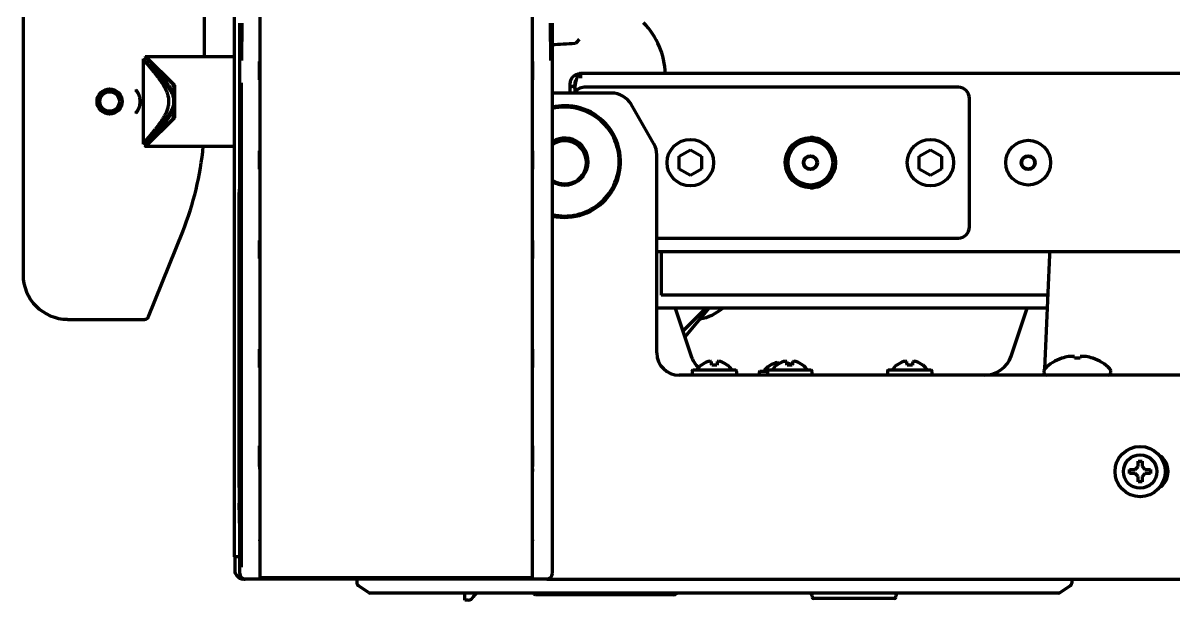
# Model space of a CAD drawing. Header units: inches. Extents: x -2898 to 7248, y 606 to 5598.
# Drawn here: x 2602.2 to 2808.4, y 680.5 to 783.8 of the extents above; entities that cross this region are included whole.
import ezdxf

# ---------------------------------------------------------------- set-up
doc = ezdxf.new("R2010")
doc.units = ezdxf.units.IN

msp = doc.modelspace()

# ---------------------------------------------------------------- linework, layer by layer
at = {"linetype": 'Continuous', "lineweight": 70}
for p, q in [((2644.67, 873.05), (2644.67, 686.25)), ((2693.42, 873.05), (2693.42, 686.25)), ((2602.25, 810.75), (2602.25, 738.74)), ((2634.75, 777.75), (2634.75, 810.75)), ((2640.05, 785.53), (2640.05, 688.25)), ((2641.05, 777.12), (2641.05, 783.8)), ((2641.41, 777.12), (2641.47, 783.8)), ((2696.62, 783.8), (2696.69, 777.12)), ((2697.05, 777.12), (2697.05, 783.8)), ((2623.75, 777.35), (2623.75, 762.16)), ((2624.25, 777.75), (2624.15, 777.75)), ((2624.25, 777.75), (2629.35, 772.65)), ((2640.05, 777.75), (2624.25, 777.75)), ((2624.25, 777.75), (2628.95, 773.05)), ((2697.05, 773.12), (2697.05, 777.12)), ((2644.58, 774.48), (2644.58, 776.02)), ((2693.51, 776.02), (2693.51, 774.48)), ((2641.05, 685.25), (2641.05, 773.12)), ((2641.39, 686.38), (2641.39, 773.12)), ((2697.05, 685.25), (2697.05, 773.12)), ((2702.11, 774.74), (2702.26, 774.74)), ((2702.3, 774.74), (2702.22, 774.74)), ((3470.79, 774.74), (2702.31, 774.74)), ((2629.25, 770.88), (2629.25, 771.75)), ((2629.35, 772.65), (2629.35, 766.85)), ((2707.66, 771.25), (2697.05, 771.25)), ((2700.25, 771.25), (2700.25, 772.31)), ((2701.05, 772.05), (2701.05, 772.59)), ((2701.05, 772.04), (2701.05, 771.36)), ((2769.75, 772.3), (2702.75, 772.3)), ((2629.25, 769.19), (2629.25, 770.32)), ((2715.21, 762.18), (2711.13, 769.25)), ((2771.75, 747.3), (2771.75, 770.3)), ((2629.35, 766.85), (2624.25, 761.75)), ((2629.25, 767.75), (2629.25, 768.63)), ((2624.25, 761.75), (2628.95, 766.46)), ((2624.15, 761.75), (2624.25, 761.75)), ((2624.25, 761.75), (2640.05, 761.75)), ((2719.75, 759.96), (2721.75, 761.11)), ((2721.75, 761.11), (2723.75, 759.96)), ((2762.75, 759.96), (2764.75, 761.11)), ((2764.75, 761.11), (2766.75, 759.96)), ((2644.58, 758.48), (2644.58, 760.02)), ((2693.51, 760.02), (2693.51, 758.48)), ((2715.75, 724.75), (2715.75, 760.18)), ((2719.75, 757.65), (2719.75, 759.96)), ((2723.75, 759.96), (2723.75, 757.65)), ((2762.75, 757.65), (2762.75, 759.96)), ((2766.75, 759.96), (2766.75, 757.65)), ((2721.75, 756.5), (2719.75, 757.65)), ((2723.75, 757.65), (2721.75, 756.5)), ((2764.75, 756.5), (2762.75, 757.65)), ((2766.75, 757.65), (2764.75, 756.5)), ((2640.94, 700.66), (2640.94, 753.48)), ((2624.74, 731.23), (2630.85, 746.49)), ((2715.75, 745.3), (2769.75, 745.3)), ((2644.58, 742.48), (2644.58, 744.02)), ((2693.51, 744.02), (2693.51, 742.48)), ((2715.75, 742.87), (3470.79, 742.87)), ((2716.55, 742.87), (2716.55, 737.3)), ((2786.05, 742.32), (2785.16, 721.86)), ((2716.55, 737.3), (2716.55, 735.1)), ((2785.74, 735.1), (2716.55, 735.1)), ((2785.64, 732.75), (2715.75, 732.75)), ((2719.04, 732.75), (2721.91, 724.17)), ((2724.55, 732.75), (2720.42, 728.62)), ((2725.07, 732.75), (2720.75, 727.61)), ((2779.19, 724.17), (2782.06, 732.75)), ((2610.24, 730.75), (2624.05, 730.75)), ((2644.58, 722.98), (2644.58, 724.52)), ((2693.51, 724.52), (2693.51, 722.98)), ((2788.3, 723.78), (2788.3, 723.79)), ((2790.55, 723.78), (2790.55, 724.09)), ((2791.55, 724.09), (2791.55, 723.78)), ((2793.8, 723.78), (2793.8, 723.79)), ((2722.05, 721.4), (2722.05, 721)), ((2729.9, 721.65), (2722.2, 721.65)), ((2723.72, 722.55), (2723.67, 722.55)), ((2728.42, 722.55), (2728.37, 722.55)), ((2730.05, 721), (2730.05, 721.4)), ((2735.55, 721.4), (2734.2, 721.4)), ((2735.55, 721.4), (2735.55, 721)), ((2735.72, 722.3), (2735.67, 722.3)), ((2743.4, 721.65), (2735.7, 721.65)), ((2737.22, 722.55), (2737.17, 722.55)), ((2737.53, 722.77), (2737.51, 722.94)), ((2741.92, 722.55), (2741.87, 722.55)), ((2743.55, 721), (2743.55, 721.4)), ((2757.05, 721.4), (2757.05, 721)), ((2764.9, 721.65), (2757.2, 721.65)), ((2758.72, 722.55), (2758.67, 722.55)), ((2763.42, 722.55), (2763.37, 722.55)), ((2765.05, 721), (2765.05, 721.4)), ((2785.05, 721.54), (2785.05, 721.25)), ((2797.05, 721.25), (2797.05, 721.54)), ((3459.05, 720.75), (2719.75, 720.75)), ((2734.05, 721.15), (2734.05, 720.75)), ((2785.12, 721), (2785.11, 720.75)), ((2644.58, 704.39), (2644.58, 707.24)), ((2693.51, 707.24), (2693.51, 704.39)), ((2801.92, 704.38), (2801.92, 705.38)), ((2801.92, 705.38), (2802.67, 705.38)), ((2802.67, 705.38), (2802.67, 704.38)), ((2806.1, 706.14), (2805.83, 706.3)), ((2644.67, 703.89), (2644.58, 703.98)), ((2800.42, 703.13), (2800.42, 703.88)), ((2800.42, 703.88), (2801.42, 703.88)), ((2801.42, 703.13), (2800.42, 703.13)), ((2801.42, 703.88), (2801.92, 704.38)), ((2801.92, 702.63), (2801.42, 703.13)), ((2802.67, 704.38), (2803.17, 703.88)), ((2803.17, 703.13), (2802.67, 702.63)), ((2803.17, 703.88), (2804.17, 703.88)), ((2804.17, 703.13), (2803.17, 703.13)), ((2804.17, 703.88), (2804.17, 703.13)), ((2801.92, 701.63), (2801.92, 702.63)), ((2802.67, 701.63), (2801.92, 701.63)), ((2802.67, 702.63), (2802.67, 701.63)), ((2641.05, 693.01), (2640.96, 697.83)), ((2641.05, 688.25), (2640.05, 688.25)), ((2640.17, 688.25), (2640.17, 685.67)), ((2640.46, 684.96), (2640.88, 684.55)), ((2644.67, 686.25), (2644.67, 684.45)), ((2693.42, 684.45), (2644.67, 684.45)), ((2693.42, 686.25), (2693.42, 684.45)), ((2641.77, 684.25), (2641.59, 684.25)), ((2641.77, 684.25), (2642.05, 684.25)), ((2696.05, 684.25), (2642.05, 684.25)), ((2662.05, 684.25), (2662.05, 683.52)), ((2664.12, 681.84), (2662.27, 683.11)), ((2696.05, 684.25), (3529.05, 684.25)), ((2787.97, 681.84), (2789.83, 683.11)), ((2790.05, 684.25), (2790.05, 683.52)), ((2666.05, 681.75), (2664.4, 681.75)), ((2786.05, 681.75), (2666.05, 681.75)), ((2681.35, 681.49), (2681.35, 681.75)), ((2681.35, 680.77), (2681.35, 681.49)), ((2681.35, 680.5), (2681.35, 680.77)), ((2681.99, 680.5), (2681.35, 680.5)), ((2682.92, 681.13), (2682.96, 681.21)), ((2682.95, 681.2), (2682.92, 681.13)), ((2697.57, 681.45), (2694.01, 681.45)), ((2700.78, 681.45), (2697.57, 681.45)), ((2704.52, 681.45), (2700.78, 681.45)), ((2705.72, 681.45), (2704.52, 681.45)), ((2709.71, 681.45), (2705.72, 681.45)), ((2711.86, 681.45), (2709.71, 681.45)), ((2716.61, 681.45), (2711.86, 681.45)), ((2718.74, 681.45), (2716.61, 681.45)), ((2743.55, 681.25), (2743.55, 681)), ((2758.3, 680.75), (2743.8, 680.75)), ((2758.55, 681), (2758.55, 681.25)), ((2787.69, 681.75), (2786.05, 681.75))]:
    msp.add_line(p, q, dxfattribs=at)
for centre, radius in [((2617.75, 769.75), 2.25), ((2617.75, 769.75), 1.75), ((2721.75, 758.8), 4.15), ((2743.25, 758.8), 4.5), ((2743.25, 758.8), 4), ((2764.75, 758.8), 4.15), ((2782.25, 758.8), 4), ((2743.25, 758.8), 1.25), ((2743.25, 758.8), 1.15), ((2782.25, 758.8), 1.25), ((2782.25, 758.8), 1.15), ((2802.3, 703.5), 4.5), ((2802.3, 703.5), 3)]:
    msp.add_circle(centre, radius, dxfattribs=at)
for centre, radius, start, end in [((2703.6, 774.25), 13.69, 2.0797, 44.3835), ((2705.05, 772.04), 4, 166.8963, 180), ((2702.75, 770.3), 2, 90, 151.6402), ((2707.66, 767.25), 4, 30, 90), ((2769.75, 770.3), 2, 0, 90), ((2699.25, 759), 10, 90, 102.7125), ((2699.25, 759), 10, 257.2931, 90), ((2699.25, 759), 9.75, 0, 103.0444), ((2699.25, 759), 4.2, 270, 121.5844), ((2699.25, 759), 4, 270, 123.3619), ((2699.25, 758.8), 3.9, 331.2731, 124.335), ((2743.25, 758.8), 4.5, 0, 90.0056), ((2580.25, 766.73), 54.5, 338.1986, 354.7602), ((2711.75, 760.18), 4, 0, 30), ((2699.25, 759), 9.75, 256.9556, 0), ((2743.25, 758.8), 4.5, 269.9944, 0), ((2699.25, 759), 4, 236.6325, 270), ((2699.25, 759), 4.2, 238.41, 270), ((2769.75, 747.3), 2, 270, 0), ((2787.55, 742.25), 1.5, 155.9613, 177.5), ((2719.75, 724.75), 4, 180, 270), ((2726.65, 725.75), 5, 198.4841, 226.8066), ((2774.45, 725.75), 5, 270, 341.5159), ((2791.05, 715.8), 8.45, 108.9925, 133.7747), ((2791.05, 715.8), 8.44, 100.6622, 109.0271), ((2791.05, 715.8), 7.99, 86.4122, 93.5878), ((2791.05, 715.8), 8.44, 70.9729, 79.3378), ((2791.05, 715.8), 8.45, 46.2253, 71.0075), ((2722.33, 721.4), 0.283, 118.0725, 180), ((2726.05, 719.65), 3.74, 129.3791, 147.6759), ((2726.05, 719.65), 3.74, 32.3241, 50.6111), ((2729.76, 721.4), 0.283, 0, 61.9275), ((2734.33, 721.15), 0.283, 118.0725, 180), ((2738.05, 719.4), 3.74, 129.3791, 147.6759), ((2735.83, 721.4), 0.283, 118.0725, 180), ((2739.55, 719.65), 3.74, 129.3791, 147.6759), ((2739.55, 719.65), 3.74, 32.3241, 50.6111), ((2743.26, 721.4), 0.283, 0, 61.9275), ((2757.33, 721.4), 0.283, 118.0725, 180), ((2761.05, 719.65), 3.74, 129.3791, 147.6759), ((2761.05, 719.65), 3.74, 32.3241, 50.6111), ((2764.76, 721.4), 0.283, 0, 61.9275), ((2785.55, 721.54), 0.5, 133.7747, 180), ((2796.55, 721.54), 0.5, 0, 46.2253), ((2722.33, 721), 0.283, 180, 241.9275), ((2729.76, 721), 0.283, 298.0725, 0), ((2735.83, 721), 0.283, 180, 241.9275), ((2743.26, 721), 0.283, 298.0725, 0), ((2757.33, 721), 0.283, 180, 241.9275), ((2764.76, 721), 0.283, 298.0725, 0), ((2785.55, 721.25), 0.5, 180, 270), ((2796.55, 721.25), 0.5, 270, 0), ((2803.8, 703.5), 3.5, 303.4603, 56.7928), ((2802.3, 703.5), 4.74, 22.3196, 29.364), ((2641.17, 685.67), 1, 180, 225), ((2641.59, 685.25), 1, 225, 270), ((2662.55, 683.52), 0.5, 180, 235.7131), ((2789.55, 683.52), 0.5, 304.2869, 0), ((2664.4, 682.25), 0.5, 235.7131, 270), ((2681.99, 681.5), 1, 270, 337.9757), ((2683.85, 680.75), 1, 126.9617, 153.7693), ((2693.55, 681.5), 0.25, 23.5782, 90), ((2694.01, 681.7), 0.25, 203.5782, 270), ((2711.86, 681.7), 0.25, 270, 336.4218), ((2712.32, 681.5), 0.25, 90, 156.4218), ((2716.15, 681.5), 0.25, 23.5782, 90), ((2716.61, 681.7), 0.25, 203.5782, 270), ((2743.05, 681.25), 0.5, 0, 90), ((2743.8, 681), 0.25, 180, 270), ((2758.3, 681), 0.25, 270, 0), ((2759.05, 681.25), 0.5, 90, 180), ((2787.69, 682.25), 0.5, 270, 304.2869)]:
    msp.add_arc(centre, radius, start, end, dxfattribs=at)
for centre, major_axis, ratio, start_param, end_param in [((2703.93, 779.19), (10, 0.03), 0.096324, 1.849991, 2.329653), ((2702, 779.84), (2.07, 2.17), 0.265136, 1.360887, 1.694796), ((2623.01, 771.9), (-0.395, -0.307), 0.999595, 5.622872, 6.283185), ((2623.01, 767.61), (-0.395, 0.307), 0.999595, 0.000028, 0.660313), ((2644.94, 753.48), (3.46, -2), 0.999797, 3.435773, 3.665103), ((2610.26, 738.77), (-5.67, -5.67), 0.997265, 5.499157, 7.067214), ((2722.24, 738.77), (5.67, -5.67), 0.997265, 5.650964, 6.221394), ((2624.05, 731.51), (0.031, 0.75), 0.998627, 3.182793, 4.372709), ((2790.02, 715.8), (0, -8.32), 0.707107, 3.051363, 3.231822), ((2792.08, 715.8), (0, 8.32), 0.707107, 6.192956, 6.373415), ((2726.04, 719.63), (-3.62, 0.87), 0.997235, 5.247399, 5.62012), ((2725.79, 719.6), (-0.81, 3.6), 0.902278, 6.178468, 6.295334), ((2725.49, 719.6), (-0.38, 3.67), 0.420739, 6.027806, 6.144672), ((2725.75, 719.63), (-0.27, 3.72), 0.017407, 5.611261, 5.983982), ((2726.34, 719.63), (-0.27, -3.72), 0.017407, 3.440796, 3.813517), ((2726.6, 719.6), (-0.38, -3.67), 0.420739, 3.280106, 3.396972), ((2726.31, 719.6), (-0.81, -3.6), 0.902278, 3.129444, 3.24631), ((2726.05, 719.63), (-3.62, -0.87), 0.997235, 3.804658, 4.177379), ((2738.04, 719.38), (-3.62, 0.87), 0.997235, 5.247399, 5.62012), ((2737.79, 719.35), (-0.81, 3.6), 0.902278, 6.178468, 6.295334), ((2739.54, 719.63), (-3.62, 0.87), 0.997235, 5.247399, 5.62012), ((2737.49, 719.35), (-0.38, 3.67), 0.420739, 6.027806, 6.144672), ((2739.29, 719.6), (-0.81, 3.6), 0.902278, 6.178468, 6.295334), ((2738.99, 719.6), (-0.38, 3.67), 0.420739, 6.027806, 6.144672), ((2739.25, 719.63), (-0.27, 3.72), 0.017407, 5.611261, 5.983982), ((2738.05, 719.38), (-3.62, -0.87), 0.997235, 3.94974, 4.177379), ((2739.84, 719.63), (-0.27, -3.72), 0.017407, 3.440796, 3.813517), ((2740.1, 719.6), (-0.38, -3.67), 0.420739, 3.280106, 3.396972), ((2739.81, 719.6), (-0.81, -3.6), 0.902278, 3.129444, 3.24631), ((2739.55, 719.63), (-3.62, -0.87), 0.997235, 3.804658, 4.177379), ((2761.04, 719.63), (-3.62, 0.87), 0.997235, 5.247399, 5.62012), ((2760.79, 719.6), (-0.81, 3.6), 0.902278, 6.178468, 6.295334), ((2760.49, 719.6), (-0.38, 3.67), 0.420739, 6.027806, 6.144672), ((2760.75, 719.63), (-0.27, 3.72), 0.017407, 5.611261, 5.983982), ((2761.34, 719.63), (-0.27, -3.72), 0.017407, 3.440796, 3.813517), ((2761.6, 719.6), (-0.38, -3.67), 0.420739, 3.280106, 3.396972), ((2761.31, 719.6), (-0.81, -3.6), 0.902278, 3.129444, 3.24631), ((2761.05, 719.63), (-3.62, -0.87), 0.997235, 3.804658, 4.177379), ((2644.58, 704.4), (0, 0.707), 0.006171, 1.576967, 2.190511), ((2693.51, 704.4), (0, 0.707), 0.006171, 4.0925, 4.706218), ((2641.01, 700.66), (0, 4), 0.017455, 1.570796, 2.356194), ((2642.05, 685.25), (-0.707, -0.707), 0.999695, 5.497939, 7.068431), ((2696.05, 685.25), (0.707, -0.707), 0.999695, 5.497939, 7.068431), ((2700.6, 681.5), (0, 0.25), 0.381966, 5.123906, 6.283185), ((2700.78, 681.7), (0, 0.25), 0.381966, 1.982313, 3.141593), ((2718.74, 681.7), (0.544, 0), 0.459854, 4.712389, 5.871668), ((2719.74, 681.5), (0.544, 0), 0.459854, 1.570796, 2.730076)]:
    msp.add_ellipse(centre, major_axis=major_axis, ratio=ratio, start_param=start_param, end_param=end_param, dxfattribs=at)
for points, knots in [([(2629.25, 770.32), (2629.22, 770.46), (2629.18, 770.59), (2629.12, 770.78), (2629.09, 770.85), (2629.04, 770.97), (2629.01, 771.04), (2628.93, 771.22), (2628.87, 771.34), (2628.74, 771.57), (2628.68, 771.69), (2628.54, 771.91), (2628.46, 772.02), (2628.35, 772.19), (2628.32, 772.24), (2628.24, 772.35), (2628.2, 772.4), (2628.09, 772.56), (2628.01, 772.66), (2627.85, 772.87), (2627.77, 772.97), (2627.54, 773.26), (2627.38, 773.45), (2627.06, 773.83), (2626.9, 774.01), (2626.7, 774.23), (2626.66, 774.28), (2626.58, 774.37), (2626.47, 774.5), (2626.35, 774.63), (2626.12, 774.88), (2625.97, 775.04), (2625.68, 775.35), (2625.54, 775.5), (2625.27, 775.79), (2625.14, 775.93), (2624.88, 776.19), (2624.76, 776.31), (2624.54, 776.54), (2624.44, 776.65), (2624.3, 776.79), (2624.25, 776.84), (2624.19, 776.9), (2624.16, 776.93), (2624.13, 776.96), (2624.11, 776.98), (2624.1, 776.99), (2624.02, 777.08), (2623.95, 777.14), (2623.85, 777.25), (2623.81, 777.29), (2623.77, 777.33), (2623.76, 777.34), (2623.75, 777.35), (2623.75, 777.35), (2623.75, 777.35), (2623.75, 777.35), (2623.75, 777.35), (2623.75, 777.35), (2623.75, 777.35)], [0, 0, 0, 0, 0.031218, 0.031218, 0.046827, 0.046827, 0.062436, 0.062436, 0.093653, 0.093653, 0.124871, 0.124871, 0.156089, 0.156089, 0.171698, 0.171698, 0.187307, 0.187307, 0.218525, 0.218525, 0.249742, 0.249742, 0.312178, 0.312178, 0.374614, 0.374614, 0.390223, 0.390223, 0.405831, 0.437049, 0.437049, 0.499485, 0.499485, 0.561921, 0.561921, 0.624356, 0.624356, 0.686792, 0.686792, 0.749227, 0.749227, 0.780445, 0.780445, 0.796054, 0.803859, 0.803859, 0.811663, 0.811663, 0.874099, 0.874099, 0.936534, 0.936534, 0.967752, 0.967752, 0.983361, 0.983361, 0.99897, 0.99897, 1, 1, 1, 1]), ([(2629.25, 770.88), (2629.2, 771.01), (2629.16, 771.13), (2629.05, 771.37), (2629, 771.49), (2628.88, 771.72), (2628.82, 771.83), (2628.69, 772.06), (2628.63, 772.17), (2628.53, 772.33), (2628.49, 772.38), (2628.43, 772.49), (2628.39, 772.54), (2628.29, 772.7), (2628.22, 772.8), (2628, 773.11), (2627.86, 773.31), (2627.57, 773.7), (2627.42, 773.89), (2627.2, 774.17), (2627.13, 774.26), (2627.02, 774.4), (2626.99, 774.44), (2626.91, 774.53), (2626.88, 774.57), (2626.7, 774.8), (2626.56, 774.97), (2626.28, 775.3), (2626.15, 775.46), (2625.88, 775.77), (2625.76, 775.92), (2625.57, 776.13), (2625.51, 776.2), (2625.42, 776.31), (2625.39, 776.34), (2625.33, 776.41), (2625.3, 776.44), (2625.16, 776.6), (2625.06, 776.73), (2624.86, 776.95), (2624.77, 777.06), (2624.64, 777.2), (2624.6, 777.24), (2624.54, 777.31), (2624.52, 777.33), (2624.5, 777.36), (2624.49, 777.37), (2624.47, 777.39), (2624.4, 777.48), (2624.33, 777.55), (2624.24, 777.65), (2624.21, 777.69), (2624.17, 777.73), (2624.16, 777.74), (2624.15, 777.75), (2624.15, 777.75), (2624.15, 777.75), (2624.15, 777.75), (2624.15, 777.75), (2624.15, 777.75), (2624.15, 777.75)], [0, 0, 0, 0, 0.031212, 0.031212, 0.062424, 0.062424, 0.093636, 0.093636, 0.124848, 0.124848, 0.140454, 0.140454, 0.15606, 0.15606, 0.187272, 0.187272, 0.249696, 0.249696, 0.31212, 0.31212, 0.343332, 0.343332, 0.358938, 0.358938, 0.374544, 0.374544, 0.436967, 0.436967, 0.499391, 0.499391, 0.561815, 0.561815, 0.593027, 0.593027, 0.608633, 0.608633, 0.624239, 0.624239, 0.686663, 0.686663, 0.749087, 0.749087, 0.780299, 0.780299, 0.795905, 0.795905, 0.803708, 0.803708, 0.811511, 0.873935, 0.873935, 0.936359, 0.936359, 0.967571, 0.967571, 0.983177, 0.983177, 0.998783, 0.998783, 1, 1, 1, 1]), ([(2641.05, 773.12), (2641.05, 773.47), (2641.05, 773.82), (2641.05, 774.51), (2641.05, 774.85), (2641.05, 775.35), (2641.05, 775.52), (2641.05, 775.76), (2641.05, 775.85), (2641.05, 776.01), (2641.05, 776.09), (2641.05, 776.5), (2641.05, 776.81), (2641.05, 777.12)], [0, 0, 0, 0, 0.25, 0.25, 0.5, 0.5, 0.625, 0.625, 0.6875, 0.6875, 0.75, 0.75, 1, 1, 1, 1]), ([(2624.28, 762.79), (2624.28, 762.79), (2624.28, 762.79), (2624.3, 762.82), (2624.34, 762.86), (2624.4, 762.94), (2624.43, 762.96), (2624.47, 763.01), (2624.49, 763.03), (2624.52, 763.06), (2624.53, 763.08), (2624.61, 763.17), (2624.68, 763.26), (2624.85, 763.45), (2624.94, 763.55), (2625.05, 763.69), (2625.08, 763.72), (2625.13, 763.78), (2625.15, 763.81), (2625.23, 763.9), (2625.28, 763.97), (2625.44, 764.16), (2625.55, 764.29), (2625.78, 764.58), (2625.9, 764.73), (2626.08, 764.96), (2626.14, 765.04), (2626.24, 765.16), (2626.27, 765.2), (2626.33, 765.28), (2626.36, 765.32), (2626.52, 765.53), (2626.64, 765.7), (2626.9, 766.06), (2627.02, 766.24), (2627.27, 766.62), (2627.39, 766.81), (2627.56, 767.11), (2627.62, 767.22), (2627.7, 767.37), (2627.73, 767.43), (2627.78, 767.53), (2627.81, 767.59), (2627.89, 767.75), (2627.94, 767.86), (2628.03, 768.08), (2628.07, 768.19), (2628.15, 768.42), (2628.19, 768.54), (2628.23, 768.69), (2628.24, 768.72), (2628.25, 768.78), (2628.28, 768.87), (2628.29, 768.96), (2628.33, 769.14), (2628.35, 769.27), (2628.37, 769.51), (2628.37, 769.64), (2628.37, 769.79), (2628.37, 769.82), (2628.37, 769.89), (2628.37, 769.92), (2628.37, 770.01), (2628.35, 770.2), (2628.33, 770.38), (2628.28, 770.62), (2628.25, 770.74), (2628.2, 770.92), (2628.18, 770.98), (2628.16, 771.07), (2628.15, 771.1), (2628.13, 771.16), (2628.08, 771.3), (2628.02, 771.44), (2627.93, 771.66), (2627.88, 771.77), (2627.78, 771.99), (2627.72, 772.09), (2627.61, 772.3), (2627.56, 772.4), (2627.47, 772.55), (2627.44, 772.6), (2627.38, 772.7), (2627.35, 772.75), (2627.26, 772.9), (2627.2, 773), (2627.01, 773.28), (2626.89, 773.46), (2626.64, 773.81), (2626.51, 773.98), (2626.27, 774.31), (2626.14, 774.47), (2625.96, 774.71), (2625.9, 774.78), (2625.81, 774.9), (2625.78, 774.93), (2625.72, 775.01), (2625.69, 775.04), (2625.55, 775.22), (2625.44, 775.36), (2625.23, 775.61), (2625.12, 775.73), (2624.98, 775.9), (2624.94, 775.96), (2624.87, 776.03), (2624.85, 776.06), (2624.81, 776.11), (2624.78, 776.13), (2624.68, 776.25), (2624.61, 776.34), (2624.48, 776.48), (2624.43, 776.55), (2624.37, 776.61), (2624.36, 776.62), (2624.34, 776.65), (2624.33, 776.66), (2624.31, 776.68), (2624.3, 776.7), (2624.28, 776.71)], [0, 0, 0, 0, 0.000768, 0.000768, 0.034139, 0.034139, 0.050824, 0.050824, 0.059167, 0.059167, 0.06751, 0.06751, 0.100881, 0.100881, 0.134252, 0.134252, 0.142595, 0.142595, 0.150938, 0.150938, 0.167623, 0.167623, 0.200994, 0.200994, 0.234366, 0.234366, 0.251051, 0.251051, 0.259394, 0.259394, 0.267737, 0.267737, 0.301108, 0.301108, 0.334479, 0.334479, 0.36785, 0.36785, 0.384536, 0.384536, 0.392879, 0.392879, 0.401221, 0.401221, 0.417907, 0.417907, 0.434593, 0.434593, 0.451278, 0.451278, 0.45545, 0.45545, 0.459621, 0.467964, 0.467964, 0.484649, 0.484649, 0.501335, 0.501335, 0.505506, 0.505506, 0.509678, 0.509678, 0.51802, 0.534706, 0.534706, 0.551392, 0.551392, 0.559734, 0.559734, 0.563906, 0.563906, 0.568077, 0.584763, 0.584763, 0.601448, 0.601448, 0.618134, 0.618134, 0.634819, 0.634819, 0.643162, 0.643162, 0.651505, 0.651505, 0.668191, 0.668191, 0.701562, 0.701562, 0.734933, 0.734933, 0.768304, 0.768304, 0.78499, 0.78499, 0.793332, 0.793332, 0.801675, 0.801675, 0.835046, 0.835046, 0.868418, 0.868418, 0.885103, 0.885103, 0.893446, 0.893446, 0.901789, 0.901789, 0.93516, 0.93516, 0.968531, 0.968531, 0.976874, 0.976874, 0.985217, 0.985217, 1, 1, 1, 1]), ([(2644.58, 776.02), (2644.58, 776.07), (2644.58, 776.11), (2644.58, 776.19), (2644.58, 776.23), (2644.58, 776.32), (2644.58, 776.36), (2644.58, 776.43), (2644.58, 776.47), (2644.58, 776.52), (2644.58, 776.54), (2644.58, 776.57), (2644.58, 776.59), (2644.58, 776.64), (2644.58, 776.67), (2644.58, 776.74), (2644.58, 776.78), (2644.58, 776.84), (2644.58, 776.86), (2644.58, 776.87), (2644.58, 776.88), (2644.58, 776.89)], [0, 0, 0, 0, 0.125, 0.125, 0.25, 0.25, 0.375, 0.375, 0.5, 0.5, 0.5625, 0.5625, 0.625, 0.625, 0.75, 0.75, 0.875, 0.9375, 0.96875, 0.96875, 1, 1, 1, 1]), ([(2693.51, 776.89), (2693.51, 776.88), (2693.51, 776.87), (2693.51, 776.86), (2693.51, 776.84), (2693.51, 776.78), (2693.51, 776.74), (2693.51, 776.67), (2693.51, 776.64), (2693.51, 776.59), (2693.51, 776.57), (2693.51, 776.54), (2693.51, 776.52), (2693.51, 776.47), (2693.51, 776.43), (2693.51, 776.36), (2693.51, 776.32), (2693.51, 776.23), (2693.51, 776.19), (2693.51, 776.11), (2693.51, 776.07), (2693.51, 776.02)], [0, 0, 0, 0, 0.03125, 0.03125, 0.0625, 0.125, 0.25, 0.25, 0.375, 0.375, 0.4375, 0.4375, 0.5, 0.5, 0.625, 0.625, 0.75, 0.75, 0.875, 0.875, 1, 1, 1, 1]), ([(2629.25, 771.75), (2629.25, 771.87), (2629.24, 771.98), (2629.23, 772.15), (2629.23, 772.21), (2629.22, 772.32), (2629.21, 772.38), (2629.19, 772.49), (2629.18, 772.54), (2629.16, 772.62), (2629.16, 772.65), (2629.14, 772.71), (2629.13, 772.73), (2629.11, 772.78), (2629.1, 772.81), (2629.08, 772.86), (2629.07, 772.89), (2629.05, 772.92), (2629.04, 772.94), (2629.02, 772.96), (2629.02, 772.97), (2628.99, 773.01), (2628.97, 773.03), (2628.95, 773.05)], [0, 0, 0, 0, 0.25, 0.25, 0.375, 0.375, 0.5, 0.5, 0.625, 0.625, 0.6875, 0.6875, 0.75, 0.75, 0.8125, 0.8125, 0.875, 0.875, 0.90625, 0.90625, 0.9375, 0.9375, 1, 1, 1, 1]), ([(2644.58, 773.62), (2644.58, 773.63), (2644.58, 773.64), (2644.58, 773.65), (2644.58, 773.67), (2644.58, 773.73), (2644.58, 773.77), (2644.58, 773.84), (2644.58, 773.87), (2644.58, 773.92), (2644.58, 773.94), (2644.58, 773.97), (2644.58, 773.99), (2644.58, 774.04), (2644.58, 774.08), (2644.58, 774.15), (2644.58, 774.19), (2644.58, 774.27), (2644.58, 774.32), (2644.58, 774.4), (2644.58, 774.44), (2644.58, 774.48)], [0, 0, 0, 0, 0.03125, 0.03125, 0.0625, 0.125, 0.25, 0.25, 0.375, 0.375, 0.4375, 0.4375, 0.5, 0.5, 0.625, 0.625, 0.75, 0.75, 0.875, 0.875, 1, 1, 1, 1]), ([(2693.51, 774.48), (2693.51, 774.44), (2693.51, 774.4), (2693.51, 774.32), (2693.51, 774.27), (2693.51, 774.19), (2693.51, 774.15), (2693.51, 774.08), (2693.51, 774.04), (2693.51, 773.99), (2693.51, 773.97), (2693.51, 773.94), (2693.51, 773.92), (2693.51, 773.87), (2693.51, 773.84), (2693.51, 773.77), (2693.51, 773.73), (2693.51, 773.67), (2693.51, 773.65), (2693.51, 773.64), (2693.51, 773.63), (2693.51, 773.62)], [0, 0, 0, 0, 0.125, 0.125, 0.25, 0.25, 0.375, 0.375, 0.5, 0.5, 0.5625, 0.5625, 0.625, 0.625, 0.75, 0.75, 0.875, 0.9375, 0.96875, 0.96875, 1, 1, 1, 1]), ([(2700.25, 772.94), (2700.25, 772.95), (2700.25, 772.96), (2700.25, 772.99), (2700.25, 773.01), (2700.25, 773.03), (2700.25, 773.05), (2700.25, 773.07), (2700.25, 773.09), (2700.26, 773.11), (2700.26, 773.14), (2700.26, 773.16), (2700.26, 773.18), (2700.27, 773.2), (2700.27, 773.22), (2700.27, 773.24), (2700.28, 773.26), (2700.28, 773.28), (2700.28, 773.3), (2700.29, 773.32), (2700.29, 773.34), (2700.3, 773.36), (2700.3, 773.38), (2700.31, 773.4), (2700.31, 773.42), (2700.32, 773.44), (2700.32, 773.46), (2700.33, 773.48), (2700.34, 773.5), (2700.34, 773.52), (2700.35, 773.54), (2700.36, 773.56), (2700.36, 773.58), (2700.37, 773.6), (2700.38, 773.62), (2700.39, 773.64), (2700.39, 773.66), (2700.4, 773.68), (2700.41, 773.69), (2700.42, 773.71), (2700.43, 773.73), (2700.44, 773.75), (2700.45, 773.77), (2700.46, 773.78), (2700.47, 773.8), (2700.47, 773.82), (2700.48, 773.84), (2700.49, 773.86), (2700.51, 773.87), (2700.52, 773.89), (2700.53, 773.91), (2700.54, 773.92), (2700.55, 773.94), (2700.56, 773.96), (2700.57, 773.97), (2700.58, 773.99), (2700.59, 774.01), (2700.61, 774.02), (2700.62, 774.04), (2700.63, 774.05), (2700.64, 774.07), (2700.65, 774.08), (2700.67, 774.1), (2700.68, 774.11), (2700.69, 774.13), (2700.7, 774.14), (2700.72, 774.16), (2700.74, 774.18), (2700.77, 774.21), (2700.8, 774.24), (2700.84, 774.27), (2700.87, 774.31), (2700.91, 774.34), (2700.94, 774.37), (2700.98, 774.39), (2701.02, 774.42), (2701.06, 774.45), (2701.1, 774.47), (2701.14, 774.5), (2701.18, 774.52), (2701.22, 774.54), (2701.26, 774.56), (2701.3, 774.58), (2701.34, 774.6), (2701.38, 774.61), (2701.42, 774.63), (2701.46, 774.64), (2701.5, 774.66), (2701.54, 774.67), (2701.58, 774.68), (2701.62, 774.69), (2701.66, 774.7), (2701.7, 774.71), (2701.74, 774.72), (2701.78, 774.72), (2701.82, 774.73), (2701.86, 774.73), (2701.9, 774.74), (2701.92, 774.74), (2701.94, 774.74)], [0, 0, 0, 0, 0.007389, 0.014772, 0.022148, 0.029517, 0.036879, 0.044235, 0.051584, 0.058927, 0.066263, 0.073593, 0.080917, 0.088234, 0.095545, 0.102851, 0.11015, 0.117443, 0.12473, 0.132011, 0.139286, 0.146556, 0.15382, 0.161078, 0.16833, 0.175578, 0.182819, 0.190055, 0.197286, 0.204512, 0.211732, 0.218948, 0.226158, 0.233363, 0.240563, 0.247758, 0.254949, 0.262134, 0.269315, 0.276492, 0.283663, 0.29083, 0.297993, 0.305151, 0.312305, 0.319455, 0.326601, 0.333742, 0.340879, 0.348012, 0.355142, 0.362267, 0.369389, 0.376507, 0.383621, 0.390731, 0.397838, 0.404942, 0.412042, 0.419138, 0.426232, 0.433322, 0.440409, 0.447493, 0.454573, 0.461651, 0.468726, 0.475798, 0.493613, 0.511357, 0.529031, 0.546636, 0.564173, 0.581643, 0.599048, 0.616388, 0.633665, 0.650879, 0.668031, 0.685123, 0.702157, 0.719132, 0.73605, 0.752913, 0.769721, 0.786476, 0.803179, 0.819831, 0.836433, 0.852987, 0.869493, 0.885954, 0.90237, 0.918742, 0.935073, 0.951363, 0.967613, 0.983825, 1, 1, 1, 1]), ([(2701.28, 773.58), (2701.27, 773.58), (2701.27, 773.57), (2701.26, 773.56), (2701.25, 773.55), (2701.24, 773.54), (2701.24, 773.53), (2701.23, 773.52), (2701.22, 773.51), (2701.21, 773.5), (2701.21, 773.48), (2701.2, 773.47), (2701.19, 773.46), (2701.18, 773.45), (2701.18, 773.44), (2701.17, 773.43), (2701.16, 773.41), (2701.16, 773.4), (2701.15, 773.39), (2701.15, 773.38), (2701.14, 773.36), (2701.13, 773.35), (2701.13, 773.34), (2701.12, 773.32), (2701.12, 773.31), (2701.11, 773.3), (2701.11, 773.29), (2701.1, 773.27), (2701.1, 773.26), (2701.09, 773.24), (2701.09, 773.23), (2701.09, 773.22), (2701.08, 773.2), (2701.08, 773.19), (2701.07, 773.18), (2701.07, 773.16), (2701.07, 773.15), (2701.07, 773.13), (2701.06, 773.12), (2701.06, 773.1), (2701.06, 773.09), (2701.06, 773.08), (2701.05, 773.06), (2701.05, 773.05), (2701.05, 773.03), (2701.05, 773.02), (2701.05, 773), (2701.05, 772.99), (2701.05, 772.97), (2701.05, 772.96), (2701.05, 772.95), (2701.05, 772.94)], [0, 0, 0, 0, 0.016179, 0.037049, 0.057892, 0.07871, 0.099503, 0.120273, 0.141018, 0.161741, 0.182442, 0.203122, 0.22378, 0.244419, 0.265037, 0.285637, 0.306219, 0.326783, 0.347331, 0.367862, 0.388378, 0.408878, 0.429365, 0.449838, 0.470299, 0.490747, 0.511183, 0.531609, 0.552025, 0.572431, 0.592829, 0.613219, 0.633601, 0.653976, 0.674346, 0.69471, 0.715069, 0.735425, 0.755777, 0.776127, 0.796474, 0.816821, 0.837167, 0.857513, 0.877861, 0.898209, 0.91856, 0.938914, 0.959271, 0.979633, 1, 1, 1, 1]), ([(2702.22, 774.74), (2702.21, 774.74), (2702.2, 774.74), (2702.19, 774.74), (2702.18, 774.74), (2702.16, 774.73), (2702.15, 774.73), (2702.13, 774.73), (2702.12, 774.73), (2702.11, 774.72), (2702.09, 774.72), (2702.08, 774.72), (2702.07, 774.71), (2702.05, 774.71), (2702.04, 774.7), (2702.03, 774.7), (2702.01, 774.69), (2702, 774.69), (2701.99, 774.68), (2701.97, 774.68), (2701.96, 774.67), (2701.95, 774.66), (2701.93, 774.66), (2701.92, 774.65), (2701.91, 774.64), (2701.9, 774.63), (2701.88, 774.63), (2701.87, 774.62), (2701.86, 774.61), (2701.85, 774.6), (2701.83, 774.59), (2701.82, 774.58), (2701.78, 774.55), (2701.72, 774.49), (2701.65, 774.4), (2701.57, 774.29), (2701.51, 774.18), (2701.45, 774.05), (2701.39, 773.91), (2701.34, 773.76), (2701.31, 773.64), (2701.28, 773.56), (2701.27, 773.52), (2701.26, 773.48), (2701.25, 773.44), (2701.24, 773.4), (2701.23, 773.36), (2701.22, 773.32), (2701.21, 773.28), (2701.21, 773.24), (2701.2, 773.2), (2701.19, 773.15), (2701.18, 773.11), (2701.17, 773.07), (2701.17, 773.03), (2701.16, 772.99), (2701.15, 772.96), (2701.15, 772.94)], [0, 0, 0, 0, 0.008318, 0.016663, 0.025033, 0.033431, 0.041855, 0.050306, 0.058784, 0.067289, 0.075822, 0.084383, 0.092972, 0.101589, 0.110234, 0.118908, 0.12761, 0.136341, 0.145102, 0.153891, 0.16271, 0.171559, 0.180437, 0.189346, 0.198284, 0.207253, 0.216253, 0.225283, 0.234343, 0.243435, 0.252558, 0.261712, 0.270898, 0.334721, 0.398233, 0.461488, 0.524538, 0.583363, 0.643194, 0.704072, 0.766035, 0.780791, 0.795527, 0.810243, 0.82494, 0.839619, 0.85428, 0.868923, 0.883549, 0.898159, 0.912752, 0.92733, 0.941892, 0.95644, 0.970973, 0.985493, 1, 1, 1, 1]), ([(2702.1, 774.74), (2702.08, 774.74), (2702.05, 774.74), (2701.99, 774.74), (2701.96, 774.74), (2701.93, 774.74)], [0, 0, 0, 0, 0.5, 0.5, 1, 1, 1, 1]), ([(2622.44, 767.71), (2622.57, 767.85), (2622.68, 768), (2622.88, 768.31), (2622.97, 768.48), (2623.11, 768.83), (2623.16, 769.01), (2623.23, 769.38), (2623.25, 769.57), (2623.25, 769.94), (2623.23, 770.13), (2623.16, 770.5), (2623.11, 770.68), (2622.97, 771.03), (2622.88, 771.2), (2622.68, 771.51), (2622.57, 771.66), (2622.44, 771.8)], [0, 0, 0, 0, 0.125, 0.125, 0.25, 0.25, 0.375, 0.375, 0.5, 0.5, 0.625, 0.625, 0.75, 0.75, 0.875, 0.875, 1, 1, 1, 1]), ([(2622.99, 770.96), (2622.98, 770.99), (2622.97, 771.01), (2622.94, 771.08), (2622.92, 771.12), (2622.89, 771.17), (2622.88, 771.19), (2622.86, 771.23), (2622.85, 771.25), (2622.82, 771.3), (2622.8, 771.33), (2622.76, 771.39), (2622.75, 771.41), (2622.72, 771.45), (2622.72, 771.46), (2622.7, 771.48), (2622.69, 771.49), (2622.67, 771.52), (2622.66, 771.54), (2622.64, 771.56), (2622.63, 771.57), (2622.62, 771.58), (2622.62, 771.59), (2622.62, 771.59), (2622.62, 771.59), (2622.62, 771.59)], [0, 0, 0, 0, 0.063287, 0.063287, 0.180376, 0.180376, 0.23892, 0.23892, 0.297465, 0.297465, 0.414554, 0.414554, 0.531643, 0.531643, 0.590188, 0.590188, 0.648733, 0.648733, 0.765822, 0.765822, 0.882911, 0.882911, 0.941455, 0.941455, 1, 1, 1, 1]), ([(2629.25, 770.88), (2629.25, 770.79), (2629.25, 770.7), (2629.25, 770.51), (2629.25, 770.42), (2629.25, 770.32)], [0, 0, 0, 0, 0.5, 0.5, 1, 1, 1, 1]), ([(2622.62, 767.91), (2622.62, 767.92), (2622.62, 767.92), (2622.62, 767.92), (2622.62, 767.92), (2622.63, 767.94), (2622.64, 767.95), (2622.66, 767.97), (2622.66, 767.97), (2622.67, 767.99), (2622.68, 768), (2622.7, 768.03), (2622.71, 768.05), (2622.75, 768.1), (2622.76, 768.12), (2622.79, 768.17), (2622.8, 768.18), (2622.82, 768.21), (2622.83, 768.23), (2622.86, 768.28), (2622.88, 768.31), (2622.91, 768.37), (2622.92, 768.39), (2622.94, 768.43), (2622.95, 768.45), (2623, 768.56), (2623.04, 768.65), (2623.09, 768.8), (2623.11, 768.85), (2623.14, 768.96), (2623.15, 769.01), (2623.19, 769.17), (2623.21, 769.29), (2623.23, 769.43), (2623.23, 769.46), (2623.24, 769.52), (2623.24, 769.55), (2623.24, 769.61), (2623.25, 769.64), (2623.25, 769.67)], [0, 0, 0, 0, 0.032242, 0.032242, 0.064485, 0.064485, 0.12897, 0.12897, 0.161212, 0.161212, 0.193455, 0.193455, 0.25794, 0.25794, 0.322425, 0.322425, 0.354667, 0.354667, 0.38691, 0.38691, 0.451394, 0.451394, 0.483637, 0.483637, 0.515879, 0.515879, 0.644849, 0.644849, 0.709334, 0.709334, 0.773819, 0.773819, 0.902789, 0.902789, 0.935031, 0.935031, 0.967274, 0.967274, 1, 1, 1, 1]), ([(2623.75, 762.15), (2623.75, 762.15), (2623.75, 762.16), (2623.75, 762.16), (2623.75, 762.16), (2623.76, 762.17), (2623.77, 762.18), (2623.81, 762.22), (2623.85, 762.26), (2623.93, 762.34), (2623.96, 762.37), (2624, 762.42), (2624.02, 762.43), (2624.05, 762.47), (2624.07, 762.49), (2624.17, 762.58), (2624.25, 762.67), (2624.44, 762.86), (2624.54, 762.97), (2624.68, 763.11), (2624.71, 763.14), (2624.77, 763.2), (2624.86, 763.29), (2624.95, 763.39), (2625.14, 763.58), (2625.27, 763.72), (2625.54, 764.01), (2625.68, 764.16), (2625.9, 764.4), (2625.98, 764.48), (2626.09, 764.6), (2626.13, 764.64), (2626.2, 764.72), (2626.24, 764.76), (2626.32, 764.85), (2626.36, 764.89), (2626.43, 764.98), (2626.47, 765.02), (2626.59, 765.15), (2626.67, 765.24), (2626.91, 765.5), (2627.07, 765.69), (2627.38, 766.06), (2627.54, 766.25), (2627.78, 766.54), (2627.85, 766.64), (2628.01, 766.85), (2628.09, 766.95), (2628.24, 767.16), (2628.31, 767.26), (2628.46, 767.48), (2628.53, 767.59), (2628.64, 767.76), (2628.67, 767.82), (2628.72, 767.9), (2628.74, 767.93), (2628.77, 767.99), (2628.79, 768.02), (2628.87, 768.17), (2628.93, 768.29), (2629.04, 768.54), (2629.09, 768.66), (2629.18, 768.92), (2629.22, 769.05), (2629.25, 769.19)], [0, 0, 0, 0, 0.015287, 0.015287, 0.030917, 0.030917, 0.062178, 0.062178, 0.124699, 0.124699, 0.15596, 0.15596, 0.17159, 0.17159, 0.187221, 0.187221, 0.249742, 0.249742, 0.312264, 0.312264, 0.327894, 0.327894, 0.343524, 0.374785, 0.374785, 0.437307, 0.437307, 0.499828, 0.499828, 0.531089, 0.531089, 0.546719, 0.546719, 0.56235, 0.56235, 0.57798, 0.57798, 0.59361, 0.59361, 0.624871, 0.624871, 0.687393, 0.687393, 0.749914, 0.749914, 0.781175, 0.781175, 0.812436, 0.812436, 0.843696, 0.843696, 0.874957, 0.874957, 0.890587, 0.890587, 0.898403, 0.898403, 0.906218, 0.906218, 0.937479, 0.937479, 0.968739, 0.968739, 1, 1, 1, 1]), ([(2629.25, 769.19), (2629.25, 769.09), (2629.25, 769), (2629.25, 768.81), (2629.25, 768.72), (2629.25, 768.63)], [0, 0, 0, 0, 0.5, 0.5, 1, 1, 1, 1]), ([(2624.21, 761.82), (2624.2, 761.81), (2624.19, 761.8), (2624.17, 761.78), (2624.16, 761.77), (2624.15, 761.76), (2624.15, 761.76), (2624.15, 761.76), (2624.15, 761.75), (2624.15, 761.75), (2624.15, 761.76), (2624.15, 761.76), (2624.15, 761.76), (2624.16, 761.77), (2624.17, 761.78), (2624.21, 761.82), (2624.24, 761.86), (2624.31, 761.93), (2624.33, 761.96), (2624.37, 762.01), (2624.39, 762.03), (2624.42, 762.06), (2624.44, 762.08), (2624.52, 762.17), (2624.6, 762.26), (2624.76, 762.45), (2624.86, 762.55), (2624.98, 762.7), (2625.01, 762.73), (2625.06, 762.79), (2625.08, 762.82), (2625.17, 762.91), (2625.22, 762.97), (2625.39, 763.17), (2625.51, 763.3), (2625.75, 763.59), (2625.88, 763.74), (2626.15, 764.05), (2626.28, 764.21), (2626.49, 764.46), (2626.56, 764.55), (2626.67, 764.68), (2626.7, 764.72), (2626.78, 764.81), (2626.81, 764.85), (2626.99, 765.07), (2627.14, 765.25), (2627.43, 765.62), (2627.57, 765.81), (2627.86, 766.2), (2628, 766.4), (2628.21, 766.7), (2628.28, 766.8), (2628.42, 767.01), (2628.49, 767.12), (2628.62, 767.33), (2628.69, 767.44), (2628.78, 767.61), (2628.82, 767.67), (2628.88, 767.78), (2628.91, 767.84), (2629, 768.02), (2629.05, 768.14), (2629.16, 768.38), (2629.2, 768.5), (2629.25, 768.63)], [0, 0, 0, 0, 0.018362, 0.018362, 0.047234, 0.047234, 0.06167, 0.06167, 0.076106, 0.076106, 0.090542, 0.090542, 0.104977, 0.104977, 0.133849, 0.133849, 0.191593, 0.191593, 0.220464, 0.220464, 0.2349, 0.2349, 0.249336, 0.249336, 0.307079, 0.307079, 0.364823, 0.364823, 0.379259, 0.379259, 0.393694, 0.393694, 0.422566, 0.422566, 0.48031, 0.48031, 0.538053, 0.538053, 0.595796, 0.595796, 0.624668, 0.624668, 0.639104, 0.639104, 0.65354, 0.65354, 0.711283, 0.711283, 0.769026, 0.769026, 0.82677, 0.82677, 0.855642, 0.855642, 0.884513, 0.884513, 0.913385, 0.913385, 0.927821, 0.927821, 0.942257, 0.942257, 0.971128, 0.971128, 1, 1, 1, 1]), ([(2628.95, 766.46), (2628.97, 766.48), (2628.99, 766.5), (2629.02, 766.55), (2629.04, 766.57), (2629.06, 766.61), (2629.07, 766.62), (2629.08, 766.65), (2629.08, 766.66), (2629.1, 766.7), (2629.11, 766.72), (2629.14, 766.8), (2629.16, 766.86), (2629.18, 766.96), (2629.19, 767.02), (2629.21, 767.13), (2629.22, 767.18), (2629.23, 767.3), (2629.23, 767.35), (2629.24, 767.52), (2629.25, 767.64), (2629.25, 767.75)], [0, 0, 0, 0, 0.0625, 0.0625, 0.125, 0.125, 0.15625, 0.15625, 0.1875, 0.1875, 0.25, 0.25, 0.375, 0.375, 0.5, 0.5, 0.625, 0.625, 0.75, 0.75, 1, 1, 1, 1]), ([(2644.58, 760.02), (2644.58, 760.07), (2644.58, 760.11), (2644.58, 760.19), (2644.58, 760.23), (2644.58, 760.32), (2644.58, 760.36), (2644.58, 760.43), (2644.58, 760.47), (2644.58, 760.52), (2644.58, 760.54), (2644.58, 760.57), (2644.58, 760.59), (2644.58, 760.64), (2644.58, 760.67), (2644.58, 760.74), (2644.58, 760.78), (2644.58, 760.84), (2644.58, 760.86), (2644.58, 760.87), (2644.58, 760.88), (2644.58, 760.89)], [0, 0, 0, 0, 0.125, 0.125, 0.25, 0.25, 0.375, 0.375, 0.5, 0.5, 0.5625, 0.5625, 0.625, 0.625, 0.75, 0.75, 0.875, 0.9375, 0.96875, 0.96875, 1, 1, 1, 1]), ([(2693.51, 760.89), (2693.51, 760.88), (2693.51, 760.87), (2693.51, 760.86), (2693.51, 760.84), (2693.51, 760.78), (2693.51, 760.74), (2693.51, 760.67), (2693.51, 760.64), (2693.51, 760.59), (2693.51, 760.57), (2693.51, 760.54), (2693.51, 760.52), (2693.51, 760.47), (2693.51, 760.43), (2693.51, 760.36), (2693.51, 760.32), (2693.51, 760.23), (2693.51, 760.19), (2693.51, 760.11), (2693.51, 760.07), (2693.51, 760.02)], [0, 0, 0, 0, 0.03125, 0.03125, 0.0625, 0.125, 0.25, 0.25, 0.375, 0.375, 0.4375, 0.4375, 0.5, 0.5, 0.625, 0.625, 0.75, 0.75, 0.875, 0.875, 1, 1, 1, 1]), ([(2644.58, 757.62), (2644.58, 757.63), (2644.58, 757.64), (2644.58, 757.65), (2644.58, 757.67), (2644.58, 757.73), (2644.58, 757.77), (2644.58, 757.84), (2644.58, 757.87), (2644.58, 757.92), (2644.58, 757.94), (2644.58, 757.97), (2644.58, 757.99), (2644.58, 758.04), (2644.58, 758.08), (2644.58, 758.15), (2644.58, 758.19), (2644.58, 758.27), (2644.58, 758.32), (2644.58, 758.4), (2644.58, 758.44), (2644.58, 758.48)], [0, 0, 0, 0, 0.03125, 0.03125, 0.0625, 0.125, 0.25, 0.25, 0.375, 0.375, 0.4375, 0.4375, 0.5, 0.5, 0.625, 0.625, 0.75, 0.75, 0.875, 0.875, 1, 1, 1, 1]), ([(2693.51, 758.48), (2693.51, 758.44), (2693.51, 758.4), (2693.51, 758.32), (2693.51, 758.27), (2693.51, 758.19), (2693.51, 758.15), (2693.51, 758.08), (2693.51, 758.04), (2693.51, 757.99), (2693.51, 757.97), (2693.51, 757.94), (2693.51, 757.92), (2693.51, 757.87), (2693.51, 757.84), (2693.51, 757.77), (2693.51, 757.73), (2693.51, 757.67), (2693.51, 757.65), (2693.51, 757.64), (2693.51, 757.63), (2693.51, 757.62)], [0, 0, 0, 0, 0.125, 0.125, 0.25, 0.25, 0.375, 0.375, 0.5, 0.5, 0.5625, 0.5625, 0.625, 0.625, 0.75, 0.75, 0.875, 0.9375, 0.96875, 0.96875, 1, 1, 1, 1]), ([(2644.58, 744.02), (2644.58, 744.07), (2644.58, 744.11), (2644.58, 744.19), (2644.58, 744.23), (2644.58, 744.32), (2644.58, 744.36), (2644.58, 744.43), (2644.58, 744.47), (2644.58, 744.52), (2644.58, 744.54), (2644.58, 744.57), (2644.58, 744.59), (2644.58, 744.64), (2644.58, 744.67), (2644.58, 744.74), (2644.58, 744.78), (2644.58, 744.84), (2644.58, 744.86), (2644.58, 744.87), (2644.58, 744.88), (2644.58, 744.89)], [0, 0, 0, 0, 0.125, 0.125, 0.25, 0.25, 0.375, 0.375, 0.5, 0.5, 0.5625, 0.5625, 0.625, 0.625, 0.75, 0.75, 0.875, 0.9375, 0.96875, 0.96875, 1, 1, 1, 1]), ([(2693.51, 744.89), (2693.51, 744.88), (2693.51, 744.87), (2693.51, 744.86), (2693.51, 744.84), (2693.51, 744.78), (2693.51, 744.74), (2693.51, 744.67), (2693.51, 744.64), (2693.51, 744.59), (2693.51, 744.57), (2693.51, 744.54), (2693.51, 744.52), (2693.51, 744.47), (2693.51, 744.43), (2693.51, 744.36), (2693.51, 744.32), (2693.51, 744.23), (2693.51, 744.19), (2693.51, 744.11), (2693.51, 744.07), (2693.51, 744.02)], [0, 0, 0, 0, 0.03125, 0.03125, 0.0625, 0.125, 0.25, 0.25, 0.375, 0.375, 0.4375, 0.4375, 0.5, 0.5, 0.625, 0.625, 0.75, 0.75, 0.875, 0.875, 1, 1, 1, 1]), ([(2644.58, 741.62), (2644.58, 741.63), (2644.58, 741.64), (2644.58, 741.65), (2644.58, 741.67), (2644.58, 741.73), (2644.58, 741.77), (2644.58, 741.84), (2644.58, 741.87), (2644.58, 741.92), (2644.58, 741.94), (2644.58, 741.97), (2644.58, 741.99), (2644.58, 742.04), (2644.58, 742.08), (2644.58, 742.15), (2644.58, 742.19), (2644.58, 742.27), (2644.58, 742.32), (2644.58, 742.4), (2644.58, 742.44), (2644.58, 742.48)], [0, 0, 0, 0, 0.03125, 0.03125, 0.0625, 0.125, 0.25, 0.25, 0.375, 0.375, 0.4375, 0.4375, 0.5, 0.5, 0.625, 0.625, 0.75, 0.75, 0.875, 0.875, 1, 1, 1, 1]), ([(2693.51, 742.48), (2693.51, 742.44), (2693.51, 742.4), (2693.51, 742.32), (2693.51, 742.27), (2693.51, 742.19), (2693.51, 742.15), (2693.51, 742.08), (2693.51, 742.04), (2693.51, 741.99), (2693.51, 741.97), (2693.51, 741.94), (2693.51, 741.92), (2693.51, 741.87), (2693.51, 741.84), (2693.51, 741.77), (2693.51, 741.73), (2693.51, 741.67), (2693.51, 741.65), (2693.51, 741.64), (2693.51, 741.63), (2693.51, 741.62)], [0, 0, 0, 0, 0.125, 0.125, 0.25, 0.25, 0.375, 0.375, 0.5, 0.5, 0.5625, 0.5625, 0.625, 0.625, 0.75, 0.75, 0.875, 0.9375, 0.96875, 0.96875, 1, 1, 1, 1]), ([(2644.58, 724.52), (2644.58, 724.57), (2644.58, 724.61), (2644.58, 724.69), (2644.58, 724.73), (2644.58, 724.82), (2644.58, 724.86), (2644.58, 724.93), (2644.58, 724.97), (2644.58, 725.02), (2644.58, 725.04), (2644.58, 725.07), (2644.58, 725.09), (2644.58, 725.14), (2644.58, 725.17), (2644.58, 725.24), (2644.58, 725.28), (2644.58, 725.34), (2644.58, 725.36), (2644.58, 725.37), (2644.58, 725.38), (2644.58, 725.39)], [0, 0, 0, 0, 0.125, 0.125, 0.25, 0.25, 0.375, 0.375, 0.5, 0.5, 0.5625, 0.5625, 0.625, 0.625, 0.75, 0.75, 0.875, 0.9375, 0.96875, 0.96875, 1, 1, 1, 1]), ([(2693.51, 725.39), (2693.51, 725.38), (2693.51, 725.37), (2693.51, 725.36), (2693.51, 725.34), (2693.51, 725.28), (2693.51, 725.24), (2693.51, 725.17), (2693.51, 725.14), (2693.51, 725.09), (2693.51, 725.07), (2693.51, 725.04), (2693.51, 725.02), (2693.51, 724.97), (2693.51, 724.93), (2693.51, 724.86), (2693.51, 724.82), (2693.51, 724.73), (2693.51, 724.69), (2693.51, 724.61), (2693.51, 724.57), (2693.51, 724.52)], [0, 0, 0, 0, 0.03125, 0.03125, 0.0625, 0.125, 0.25, 0.25, 0.375, 0.375, 0.4375, 0.4375, 0.5, 0.5, 0.625, 0.625, 0.75, 0.75, 0.875, 0.875, 1, 1, 1, 1]), ([(2644.58, 722.12), (2644.58, 722.13), (2644.58, 722.14), (2644.58, 722.15), (2644.58, 722.17), (2644.58, 722.23), (2644.58, 722.27), (2644.58, 722.34), (2644.58, 722.37), (2644.58, 722.42), (2644.58, 722.44), (2644.58, 722.47), (2644.58, 722.49), (2644.58, 722.54), (2644.58, 722.58), (2644.58, 722.65), (2644.58, 722.69), (2644.58, 722.77), (2644.58, 722.82), (2644.58, 722.9), (2644.58, 722.94), (2644.58, 722.98)], [0, 0, 0, 0, 0.03125, 0.03125, 0.0625, 0.125, 0.25, 0.25, 0.375, 0.375, 0.4375, 0.4375, 0.5, 0.5, 0.625, 0.625, 0.75, 0.75, 0.875, 0.875, 1, 1, 1, 1]), ([(2693.51, 722.98), (2693.51, 722.94), (2693.51, 722.9), (2693.51, 722.82), (2693.51, 722.77), (2693.51, 722.69), (2693.51, 722.65), (2693.51, 722.58), (2693.51, 722.54), (2693.51, 722.49), (2693.51, 722.47), (2693.51, 722.44), (2693.51, 722.42), (2693.51, 722.37), (2693.51, 722.34), (2693.51, 722.27), (2693.51, 722.23), (2693.51, 722.17), (2693.51, 722.15), (2693.51, 722.14), (2693.51, 722.13), (2693.51, 722.12)], [0, 0, 0, 0, 0.125, 0.125, 0.25, 0.25, 0.375, 0.375, 0.5, 0.5, 0.5625, 0.5625, 0.625, 0.625, 0.75, 0.75, 0.875, 0.9375, 0.96875, 0.96875, 1, 1, 1, 1]), ([(2726.51, 722.55), (2726.48, 722.55), (2726.44, 722.55), (2726.36, 722.55), (2726.32, 722.55), (2726.24, 722.55), (2726.2, 722.55), (2726.13, 722.55), (2726.09, 722.55), (2725.97, 722.55), (2725.89, 722.55), (2725.77, 722.55), (2725.73, 722.55), (2725.66, 722.55), (2725.62, 722.55), (2725.58, 722.55)], [0, 0, 0, 0, 0.125, 0.125, 0.25, 0.25, 0.375, 0.375, 0.5, 0.5, 0.75, 0.75, 0.875, 0.875, 1, 1, 1, 1]), ([(2740.01, 722.55), (2739.98, 722.55), (2739.94, 722.55), (2739.86, 722.55), (2739.82, 722.55), (2739.74, 722.55), (2739.7, 722.55), (2739.63, 722.55), (2739.59, 722.55), (2739.47, 722.55), (2739.39, 722.55), (2739.27, 722.55), (2739.23, 722.55), (2739.16, 722.55), (2739.12, 722.55), (2739.08, 722.55)], [0, 0, 0, 0, 0.125, 0.125, 0.25, 0.25, 0.375, 0.375, 0.5, 0.5, 0.75, 0.75, 0.875, 0.875, 1, 1, 1, 1]), ([(2761.51, 722.55), (2761.48, 722.55), (2761.44, 722.55), (2761.36, 722.55), (2761.32, 722.55), (2761.24, 722.55), (2761.2, 722.55), (2761.13, 722.55), (2761.09, 722.55), (2760.97, 722.55), (2760.89, 722.55), (2760.77, 722.55), (2760.73, 722.55), (2760.66, 722.55), (2760.62, 722.55), (2760.58, 722.55)], [0, 0, 0, 0, 0.125, 0.125, 0.25, 0.25, 0.375, 0.375, 0.5, 0.5, 0.75, 0.75, 0.875, 0.875, 1, 1, 1, 1]), ([(2644.58, 707.24), (2644.58, 707.28), (2644.58, 707.32), (2644.58, 707.41), (2644.58, 707.45), (2644.58, 707.53), (2644.58, 707.57), (2644.58, 707.64), (2644.58, 707.68), (2644.58, 707.73), (2644.58, 707.75), (2644.58, 707.79), (2644.58, 707.8), (2644.58, 707.85), (2644.58, 707.89), (2644.58, 707.95), (2644.58, 708), (2644.58, 708.05), (2644.58, 708.07), (2644.58, 708.09), (2644.58, 708.09), (2644.58, 708.1)], [0, 0, 0, 0, 0.125, 0.125, 0.25, 0.25, 0.375, 0.375, 0.5, 0.5, 0.5625, 0.5625, 0.625, 0.625, 0.75, 0.75, 0.875, 0.9375, 0.96875, 0.96875, 1, 1, 1, 1]), ([(2693.51, 708.1), (2693.51, 708.09), (2693.51, 708.09), (2693.51, 708.07), (2693.51, 708.05), (2693.51, 708), (2693.51, 707.95), (2693.51, 707.89), (2693.51, 707.85), (2693.51, 707.8), (2693.51, 707.79), (2693.51, 707.75), (2693.51, 707.73), (2693.51, 707.68), (2693.51, 707.64), (2693.51, 707.57), (2693.51, 707.53), (2693.51, 707.45), (2693.51, 707.41), (2693.51, 707.32), (2693.51, 707.28), (2693.51, 707.24)], [0, 0, 0, 0, 0.03125, 0.03125, 0.0625, 0.125, 0.25, 0.25, 0.375, 0.375, 0.4375, 0.4375, 0.5, 0.5, 0.625, 0.625, 0.75, 0.75, 0.875, 0.875, 1, 1, 1, 1]), ([(2693.42, 703.76), (2693.43, 703.76), (2693.43, 703.75), (2693.44, 703.74), (2693.44, 703.73), (2693.44, 703.73), (2693.44, 703.73), (2693.45, 703.71), (2693.46, 703.7), (2693.48, 703.65), (2693.49, 703.63), (2693.5, 703.57), (2693.51, 703.54), (2693.51, 703.5)], [0, 0, 0, 0, 0.06898, 0.111299, 0.111299, 0.132459, 0.132459, 0.153618, 0.322895, 0.322895, 0.661447, 0.661447, 1, 1, 1, 1]), ([(2693.51, 703.98), (2693.51, 703.94), (2693.51, 703.89), (2693.51, 703.8), (2693.51, 703.76), (2693.51, 703.68), (2693.51, 703.64), (2693.51, 703.58), (2693.51, 703.56), (2693.51, 703.53), (2693.51, 703.53), (2693.51, 703.51), (2693.51, 703.51), (2693.51, 703.5), (2693.51, 703.5), (2693.51, 703.49), (2693.51, 703.49), (2693.51, 703.49)], [0, 0, 0, 0, 0.25, 0.25, 0.5, 0.5, 0.75, 0.75, 0.875, 0.875, 0.9375, 0.9375, 0.96875, 0.96875, 0.984375, 0.984375, 1, 1, 1, 1]), ([(2644.59, 691.29), (2644.59, 691.27), (2644.59, 691.25), (2644.59, 691.21), (2644.59, 691.2), (2644.6, 691.17), (2644.6, 691.16), (2644.61, 691.13), (2644.62, 691.11), (2644.63, 691.08), (2644.64, 691.07), (2644.65, 691.04), (2644.66, 691.02), (2644.67, 691.01)], [0, 0, 0, 0, 0.287398, 0.287398, 0.431096, 0.431096, 0.574795, 0.574795, 0.718494, 0.718494, 0.862193, 0.862193, 1, 1, 1, 1]), ([(2693.51, 691.29), (2693.51, 691.27), (2693.51, 691.25), (2693.5, 691.21), (2693.5, 691.2), (2693.5, 691.18), (2693.49, 691.17), (2693.49, 691.16), (2693.49, 691.15), (2693.48, 691.11), (2693.47, 691.08), (2693.44, 691.04), (2693.43, 691.03), (2693.42, 691.01)], [0, 0, 0, 0, 0.286246, 0.286246, 0.429369, 0.429369, 0.50093, 0.50093, 0.572492, 0.572492, 0.858738, 0.858738, 1, 1, 1, 1]), ([(2683.85, 681.75), (2683.8, 681.75), (2683.74, 681.75), (2683.64, 681.73), (2683.59, 681.72), (2683.49, 681.69), (2683.44, 681.67), (2683.34, 681.62), (2683.29, 681.59), (2683.25, 681.55)], [0, 0, 0, 0, 0.25, 0.25, 0.5, 0.5, 0.75, 0.75, 1, 1, 1, 1]), ([(2697.76, 681.6), (2697.76, 681.59), (2697.75, 681.58), (2697.74, 681.56), (2697.74, 681.55), (2697.72, 681.53), (2697.71, 681.52), (2697.7, 681.5), (2697.69, 681.5), (2697.67, 681.48), (2697.65, 681.47), (2697.62, 681.46), (2697.61, 681.46), (2697.59, 681.46), (2697.58, 681.45), (2697.58, 681.45), (2697.57, 681.45)], [0, 0, 0, 0, 0.125, 0.125, 0.25, 0.25, 0.375, 0.375, 0.5, 0.5, 0.75, 0.75, 0.875, 0.9375, 0.9375, 1, 1, 1, 1]), ([(2697.76, 681.6), (2697.77, 681.62), (2697.77, 681.63), (2697.78, 681.65), (2697.78, 681.65), (2697.79, 681.66), (2697.79, 681.67), (2697.81, 681.69), (2697.82, 681.7), (2697.85, 681.72), (2697.85, 681.73), (2697.87, 681.74), (2697.89, 681.75), (2697.91, 681.75), (2697.92, 681.75), (2697.93, 681.75), (2697.93, 681.75), (2697.94, 681.75)], [0, 0, 0, 0, 0.125, 0.125, 0.1875, 0.1875, 0.25, 0.25, 0.5, 0.5, 0.625, 0.625, 0.75, 0.875, 0.9375, 0.9375, 1, 1, 1, 1]), ([(2709.54, 681.6), (2709.53, 681.62), (2709.53, 681.63), (2709.52, 681.65), (2709.51, 681.66), (2709.5, 681.69), (2709.49, 681.7), (2709.47, 681.72), (2709.47, 681.72), (2709.46, 681.73), (2709.46, 681.73), (2709.45, 681.74), (2709.43, 681.75), (2709.41, 681.75), (2709.4, 681.75), (2709.4, 681.75), (2709.39, 681.75), (2709.39, 681.75)], [0, 0, 0, 0, 0.125, 0.125, 0.25, 0.25, 0.5, 0.5, 0.5625, 0.5625, 0.625, 0.625, 0.75, 0.875, 0.9375, 0.9375, 1, 1, 1, 1]), ([(2709.54, 681.6), (2709.54, 681.59), (2709.55, 681.58), (2709.56, 681.56), (2709.56, 681.55), (2709.57, 681.53), (2709.58, 681.52), (2709.59, 681.5), (2709.6, 681.5), (2709.62, 681.48), (2709.62, 681.48), (2709.64, 681.47), (2709.65, 681.47), (2709.66, 681.46), (2709.68, 681.46), (2709.69, 681.46), (2709.7, 681.45), (2709.7, 681.45), (2709.71, 681.45)], [0, 0, 0, 0, 0.125, 0.125, 0.25, 0.25, 0.375, 0.375, 0.5, 0.5, 0.625, 0.625, 0.75, 0.75, 0.875, 0.9375, 0.9375, 1, 1, 1, 1])]:
    msp.add_open_spline(points, degree=3, knots=knots, dxfattribs=at)
for points, degree in [([(2700.25, 772.31), (2700.25, 772.52), (2700.25, 772.73), (2700.25, 772.94)], 3), ([(2701.05, 772.94), (2701.05, 772.83), (2701.05, 772.71), (2701.05, 772.59)], 3), ([(2702.11, 774.74), (2702.08, 773.94)], 1), ([(2622.62, 771.59), (2622.56, 771.67), (2622.5, 771.74), (2622.44, 771.8)], 3), ([(2701.05, 772.59), (2700.78, 772.5), (2700.51, 772.4), (2700.25, 772.31)], 3), ([(2622.44, 767.71), (2622.5, 767.77), (2622.56, 767.84), (2622.62, 767.91)], 3)]:
    msp.add_open_spline(points, degree=degree, dxfattribs=at)

doc.saveas('drawing.dxf')
